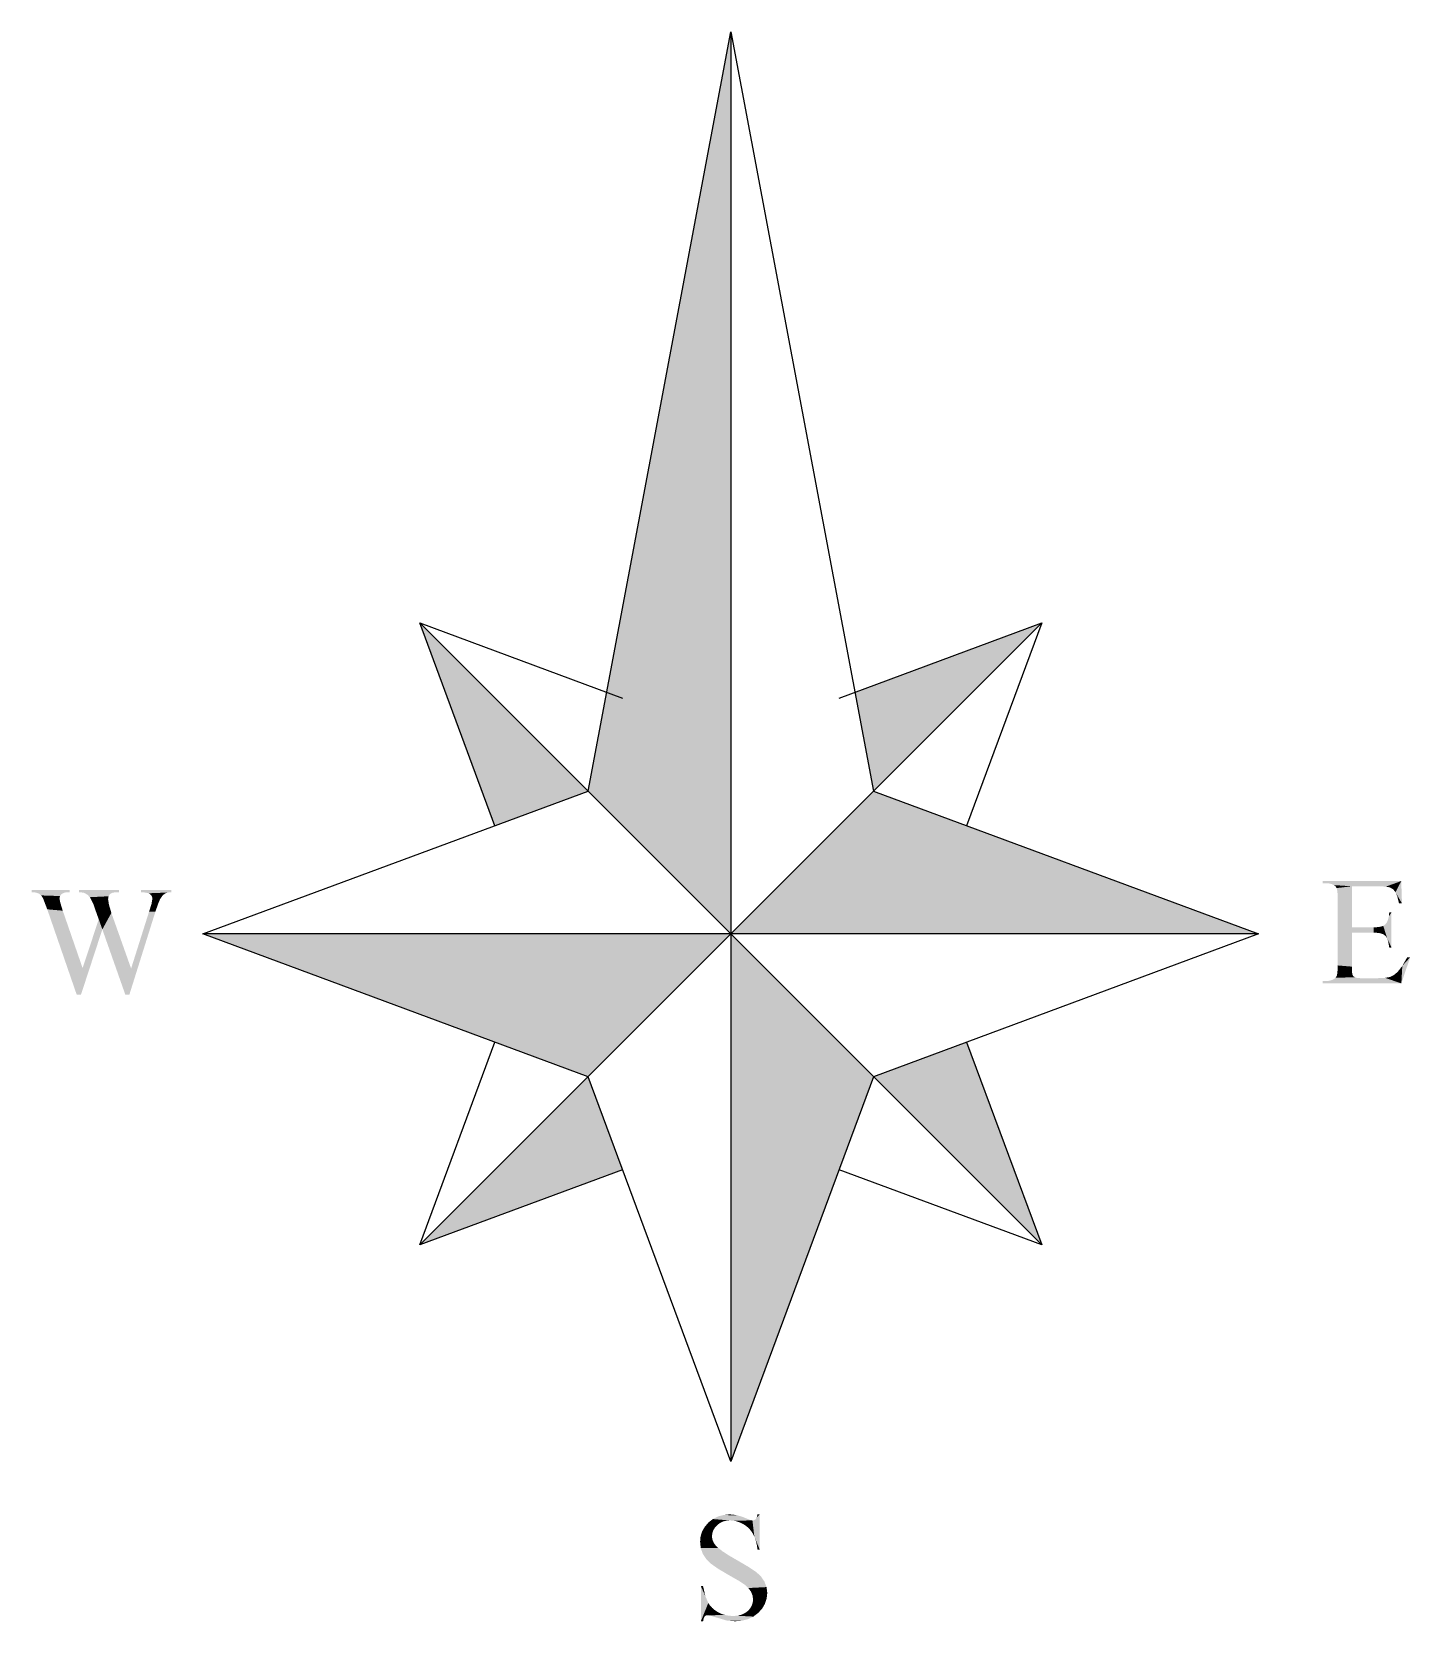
# Model space of a CAD drawing. Extents: x 472821 to 473123, y 4383028 to 4383224.
# Drawn here: x 473023.29 to 473036.28, y 4383104.91 to 4383119.88 of the extents above; entities that cross this region are included whole.
import ezdxf

# ---------------------------------------------------------------- set-up
doc = ezdxf.new("R2010")
doc.units = 0
doc.header["$MEASUREMENT"] = 0
doc.layers.get('0').update_dxf_attribs({"linetype": 'CONTINUOUS'})

msp = doc.modelspace()

# ---------------------------------------------------------------- hatches: boundary and pattern name
h = msp.add_hatch(color=1)
h.paths.add_polyline_path([(473029.876, 4383119.881), (473028.531, 4383112.727), (473029.876, 4383111.381)])
h.paths.add_polyline_path([(473026.946, 4383114.312), (473027.654, 4383112.401), (473028.531, 4383112.727)])
h.paths.add_polyline_path([(473029.876, 4383111.381), (473024.903, 4383111.381), (473028.531, 4383110.036)])
h.paths.add_polyline_path([(473028.531, 4383110.036), (473026.946, 4383108.451), (473028.856, 4383109.159)])
h.paths.add_polyline_path([(473031.221, 4383110.036), (473029.876, 4383111.381), (473029.876, 4383106.409)])
h.paths.add_polyline_path([(473032.098, 4383110.361), (473031.221, 4383110.036), (473032.806, 4383108.451)])
h.paths.add_polyline_path([(473031.221, 4383112.727), (473029.876, 4383111.381), (473034.849, 4383111.381)])
h.paths.add_polyline_path([(473031.221, 4383112.727), (473032.806, 4383114.312), (473031.046, 4383113.659)], flags=17)

# ---------------------------------------------------------------- linework, layer by layer
at = {"color": 1}
for p, q in [((473028.531, 4383112.727, 80.775), (473029.876, 4383119.881, 80.775)), ((473029.876, 4383119.881, 80.775), (473029.876, 4383106.409, 80.775)), ((473029.876, 4383119.881, 80.775), (473031.221, 4383112.727, 80.775)), ((473026.946, 4383114.312, 80.775), (473032.806, 4383108.451, 80.775)), ((473026.946, 4383108.451, 80.775), (473032.806, 4383114.312, 80.775)), ((473026.946, 4383114.312, 80.775), (473028.856, 4383113.603, 80.775)), ((473027.654, 4383112.401, 80.775), (473026.946, 4383114.312, 80.775)), ((473030.896, 4383113.603, 80.775), (473032.806, 4383114.312, 80.775)), ((473032.806, 4383114.312, 80.775), (473032.098, 4383112.401, 80.775)), ((473024.903, 4383111.381, 80.775), (473028.531, 4383112.727, 80.775)), ((473031.221, 4383112.727, 80.775), (473034.849, 4383111.381, 80.775)), ((473034.849, 4383111.381, 80.775), (473024.903, 4383111.381, 80.775)), ((473028.531, 4383110.036, 80.775), (473024.903, 4383111.381, 80.775)), ((473034.849, 4383111.381, 80.775), (473031.221, 4383110.036, 80.775)), ((473026.946, 4383108.451, 80.775), (473027.654, 4383110.361, 80.775)), ((473032.098, 4383110.361, 80.775), (473032.806, 4383108.451, 80.775)), ((473029.876, 4383106.409, 80.775), (473028.531, 4383110.036, 80.775)), ((473031.221, 4383110.036, 80.775), (473029.876, 4383106.409, 80.775)), ((473028.856, 4383109.159, 80.775), (473026.946, 4383108.451, 80.775)), ((473032.806, 4383108.451, 80.775), (473030.896, 4383109.159, 80.775))]:
    msp.add_line(p, q, dxfattribs=at)
for points in [[(473036.193, 4383111.879, 80.775), (473035.454, 4383111.858, 80.775), (473035.489, 4383111.858, 80.775)], [(473035.454, 4383111.858, 80.775), (473036.193, 4383111.879, 80.775), (473035.454, 4383111.879, 80.775)], [(473036.193, 4383111.879, 80.775), (473035.489, 4383111.858, 80.775), (473036.048, 4383111.827, 80.775)], [(473035.489, 4383111.858, 80.775), (473035.517, 4383111.856, 80.775), (473036.048, 4383111.827, 80.775)], [(473035.517, 4383111.856, 80.775), (473035.541, 4383111.85, 80.775), (473036.048, 4383111.827, 80.775)], [(473035.541, 4383111.85, 80.775), (473035.988, 4383111.83, 80.775), (473036.048, 4383111.827, 80.775)], [(473035.541, 4383111.85, 80.775), (473035.728, 4383111.83, 80.775), (473035.988, 4383111.83, 80.775)], [(473035.541, 4383111.85, 80.775), (473035.56, 4383111.841, 80.775), (473035.728, 4383111.83, 80.775)], [(473035.56, 4383111.841, 80.775), (473035.576, 4383111.829, 80.775), (473035.728, 4383111.83, 80.775)], [(473036.193, 4383111.879, 80.775), (473036.048, 4383111.827, 80.775), (473036.087, 4383111.819, 80.775)], [(473036.193, 4383111.879, 80.775), (473036.087, 4383111.819, 80.775), (473036.117, 4383111.801, 80.775)], [(473036.193, 4383111.879, 80.775), (473036.117, 4383111.801, 80.775), (473036.139, 4383111.775, 80.775)], [(473036.193, 4383111.879, 80.775), (473036.139, 4383111.775, 80.775), (473036.2, 4383111.668, 80.775)], [(473023.29, 4383111.795, 80.775), (473023.29, 4383111.774, 80.775), (473023.629, 4383111.774, 80.775)], [(473023.29, 4383111.795, 80.775), (473023.629, 4383111.774, 80.775), (473023.646, 4383111.774, 80.775)], [(473023.646, 4383111.774, 80.775), (473023.646, 4383111.795, 80.775), (473023.29, 4383111.795, 80.775)], [(473023.629, 4383111.774, 80.775), (473023.29, 4383111.774, 80.775), (473023.596, 4383111.77, 80.775)], [(473023.29, 4383111.774, 80.775), (473023.328, 4383111.771, 80.775), (473023.596, 4383111.77, 80.775)], [(473023.328, 4383111.771, 80.775), (473023.357, 4383111.761, 80.775), (473023.596, 4383111.77, 80.775)], [(473023.596, 4383111.77, 80.775), (473023.357, 4383111.761, 80.775), (473023.571, 4383111.757, 80.775)], [(473023.357, 4383111.761, 80.775), (473023.379, 4383111.744, 80.775), (473023.571, 4383111.757, 80.775)], [(473023.571, 4383111.757, 80.775), (473023.379, 4383111.744, 80.775), (473023.556, 4383111.738, 80.775)], [(473023.379, 4383111.744, 80.775), (473023.395, 4383111.72, 80.775), (473023.556, 4383111.738, 80.775)], [(473023.556, 4383111.738, 80.775), (473023.395, 4383111.72, 80.775), (473023.551, 4383111.716, 80.775)], [(473023.395, 4383111.72, 80.775), (473023.436, 4383111.613, 80.775), (473023.551, 4383111.716, 80.775)], [(473023.551, 4383111.716, 80.775), (473023.436, 4383111.613, 80.775), (473023.559, 4383111.674, 80.775)], [(473023.736, 4383111.795, 80.775), (473023.736, 4383111.774, 80.775), (473024.086, 4383111.774, 80.775)], [(473023.736, 4383111.795, 80.775), (473024.086, 4383111.774, 80.775), (473024.111, 4383111.774, 80.775)], [(473024.111, 4383111.774, 80.775), (473024.111, 4383111.795, 80.775), (473023.736, 4383111.795, 80.775)], [(473024.086, 4383111.774, 80.775), (473023.736, 4383111.774, 80.775), (473024.051, 4383111.77, 80.775)], [(473023.736, 4383111.774, 80.775), (473023.779, 4383111.77, 80.775), (473024.051, 4383111.77, 80.775)], [(473024.051, 4383111.77, 80.775), (473023.779, 4383111.77, 80.775), (473024.027, 4383111.757, 80.775)], [(473023.779, 4383111.77, 80.775), (473023.814, 4383111.751, 80.775), (473024.027, 4383111.757, 80.775)], [(473024.027, 4383111.757, 80.775), (473023.814, 4383111.751, 80.775), (473024.014, 4383111.736, 80.775)], [(473023.814, 4383111.751, 80.775), (473023.837, 4383111.727, 80.775), (473024.014, 4383111.736, 80.775)], [(473024.014, 4383111.736, 80.775), (473023.837, 4383111.727, 80.775), (473024.009, 4383111.71, 80.775)], [(473023.837, 4383111.727, 80.775), (473023.871, 4383111.663, 80.775), (473024.009, 4383111.71, 80.775)], [(473024.009, 4383111.71, 80.775), (473023.871, 4383111.663, 80.775), (473024.017, 4383111.658, 80.775)], [(473024.32, 4383111.795, 80.775), (473024.32, 4383111.774, 80.775), (473024.606, 4383111.774, 80.775)], [(473024.606, 4383111.774, 80.775), (473024.606, 4383111.795, 80.775), (473024.32, 4383111.795, 80.775)], [(473024.606, 4383111.774, 80.775), (473024.32, 4383111.774, 80.775), (473024.572, 4383111.771, 80.775)], [(473024.32, 4383111.774, 80.775), (473024.359, 4383111.771, 80.775), (473024.572, 4383111.771, 80.775)], [(473024.359, 4383111.771, 80.775), (473024.39, 4383111.764, 80.775), (473024.572, 4383111.771, 80.775)], [(473024.572, 4383111.771, 80.775), (473024.39, 4383111.764, 80.775), (473024.544, 4383111.761, 80.775)], [(473024.39, 4383111.764, 80.775), (473024.405, 4383111.756, 80.775), (473024.544, 4383111.761, 80.775)], [(473024.544, 4383111.761, 80.775), (473024.405, 4383111.756, 80.775), (473024.521, 4383111.741, 80.775)], [(473024.405, 4383111.756, 80.775), (473024.416, 4383111.744, 80.775), (473024.521, 4383111.741, 80.775)], [(473024.416, 4383111.744, 80.775), (473024.424, 4383111.729, 80.775), (473024.521, 4383111.741, 80.775)], [(473024.426, 4383111.713, 80.775), (473024.419, 4383111.666, 80.775), (473024.5, 4383111.71, 80.775)], [(473024.5, 4383111.71, 80.775), (473024.419, 4383111.666, 80.775), (473024.481, 4383111.667, 80.775)], [(473024.521, 4383111.741, 80.775), (473024.424, 4383111.729, 80.775), (473024.5, 4383111.71, 80.775)], [(473024.424, 4383111.729, 80.775), (473024.426, 4383111.713, 80.775), (473024.5, 4383111.71, 80.775)], [(473035.728, 4383111.83, 80.775), (473035.576, 4383111.829, 80.775), (473035.584, 4383111.813, 80.775)], [(473035.728, 4383111.83, 80.775), (473035.584, 4383111.813, 80.775), (473035.728, 4383111.443, 80.775)], [(473035.584, 4383111.813, 80.775), (473035.59, 4383111.788, 80.775), (473035.728, 4383111.443, 80.775)], [(473035.59, 4383111.788, 80.775), (473035.594, 4383111.753, 80.775), (473035.728, 4383111.443, 80.775)], [(473035.594, 4383111.753, 80.775), (473035.595, 4383111.711, 80.775), (473035.728, 4383111.443, 80.775)], [(473035.595, 4383111.711, 80.775), (473035.595, 4383111.084, 80.775), (473035.728, 4383111.443, 80.775)], [(473036.139, 4383111.775, 80.775), (473036.156, 4383111.734, 80.775), (473036.2, 4383111.668, 80.775)], [(473036.156, 4383111.734, 80.775), (473036.172, 4383111.668, 80.775), (473036.2, 4383111.668, 80.775)], [(473023.559, 4383111.674, 80.775), (473023.436, 4383111.613, 80.775), (473023.582, 4383111.6, 80.775)], [(473023.436, 4383111.613, 80.775), (473023.713, 4383110.81, 80.775), (473023.582, 4383111.6, 80.775)], [(473023.582, 4383111.6, 80.775), (473023.713, 4383110.81, 80.775), (473023.769, 4383111.059, 80.775)], [(473023.871, 4383111.663, 80.775), (473023.893, 4383111.597, 80.775), (473024.017, 4383111.658, 80.775)], [(473024.017, 4383111.658, 80.775), (473023.893, 4383111.597, 80.775), (473024.04, 4383111.579, 80.775)], [(473023.893, 4383111.597, 80.775), (473023.921, 4383111.519, 80.775), (473024.04, 4383111.579, 80.775)], [(473024.04, 4383111.579, 80.775), (473023.921, 4383111.519, 80.775), (473023.955, 4383111.424, 80.775)], [(473024.04, 4383111.579, 80.775), (473023.955, 4383111.424, 80.775), (473024.226, 4383111.055, 80.775)], [(473024.455, 4383111.591, 80.775), (473024.395, 4383111.59, 80.775), (473024.21, 4383110.81, 80.775)], [(473024.395, 4383111.59, 80.775), (473024.226, 4383111.055, 80.775), (473024.21, 4383110.81, 80.775)], [(473024.419, 4383111.666, 80.775), (473024.395, 4383111.59, 80.775), (473024.455, 4383111.591, 80.775)], [(473024.481, 4383111.667, 80.775), (473024.419, 4383111.666, 80.775), (473024.455, 4383111.591, 80.775)], [(473036.076, 4383111.545, 80.775), (473036.068, 4383111.514, 80.775), (473036.101, 4383111.253, 80.775)], [(473036.101, 4383111.584, 80.775), (473036.076, 4383111.545, 80.775), (473036.101, 4383111.253, 80.775)], [(473036.076, 4383111.545, 80.775), (473036.101, 4383111.584, 80.775), (473036.08, 4383111.584, 80.775)], [(473023.955, 4383111.424, 80.775), (473023.769, 4383111.059, 80.775), (473023.754, 4383110.81, 80.775)], [(473023.921, 4383111.519, 80.775), (473023.769, 4383111.059, 80.775), (473023.955, 4383111.424, 80.775)], [(473023.955, 4383111.424, 80.775), (473024.171, 4383110.81, 80.775), (473024.226, 4383111.055, 80.775)], [(473035.728, 4383111.443, 80.775), (473035.595, 4383111.084, 80.775), (473035.728, 4383111.394, 80.775)], [(473035.728, 4383111.394, 80.775), (473035.595, 4383111.084, 80.775), (473035.728, 4383111.073, 80.775)], [(473035.932, 4383111.443, 80.775), (473035.728, 4383111.394, 80.775), (473035.932, 4383111.394, 80.775)], [(473035.728, 4383111.394, 80.775), (473035.932, 4383111.443, 80.775), (473035.728, 4383111.443, 80.775)], [(473035.969, 4383111.445, 80.775), (473035.932, 4383111.443, 80.775), (473036.044, 4383111.363, 80.775)], [(473035.932, 4383111.443, 80.775), (473036.02, 4383111.38, 80.775), (473036.044, 4383111.363, 80.775)], [(473035.932, 4383111.443, 80.775), (473035.984, 4383111.39, 80.775), (473036.02, 4383111.38, 80.775)], [(473035.932, 4383111.443, 80.775), (473035.932, 4383111.394, 80.775), (473035.984, 4383111.39, 80.775)], [(473035.999, 4383111.449, 80.775), (473035.969, 4383111.445, 80.775), (473036.044, 4383111.363, 80.775)], [(473036.023, 4383111.457, 80.775), (473035.999, 4383111.449, 80.775), (473036.061, 4383111.341, 80.775)], [(473035.999, 4383111.449, 80.775), (473036.044, 4383111.363, 80.775), (473036.061, 4383111.341, 80.775)], [(473036.04, 4383111.468, 80.775), (473036.023, 4383111.457, 80.775), (473036.101, 4383111.253, 80.775)], [(473036.023, 4383111.457, 80.775), (473036.061, 4383111.341, 80.775), (473036.101, 4383111.253, 80.775)], [(473036.056, 4383111.487, 80.775), (473036.04, 4383111.468, 80.775), (473036.101, 4383111.253, 80.775)], [(473036.068, 4383111.514, 80.775), (473036.056, 4383111.487, 80.775), (473036.101, 4383111.253, 80.775)], [(473036.061, 4383111.341, 80.775), (473036.07, 4383111.309, 80.775), (473036.101, 4383111.253, 80.775)], [(473036.07, 4383111.309, 80.775), (473036.08, 4383111.253, 80.775), (473036.101, 4383111.253, 80.775)], [(473036.277, 4383111.161, 80.775), (473036.203, 4383111.08, 80.775), (473036.194, 4383110.915, 80.775)], [(473036.203, 4383111.08, 80.775), (473036.277, 4383111.161, 80.775), (473036.249, 4383111.161, 80.775)], [(473023.769, 4383111.059, 80.775), (473023.713, 4383110.81, 80.775), (473023.754, 4383110.81, 80.775)], [(473024.226, 4383111.055, 80.775), (473024.171, 4383110.81, 80.775), (473024.21, 4383110.81, 80.775)], [(473036.194, 4383110.915, 80.775), (473035.489, 4383110.936, 80.775), (473035.454, 4383110.936, 80.775)], [(473035.454, 4383110.936, 80.775), (473035.454, 4383110.915, 80.775), (473036.194, 4383110.915, 80.775)], [(473035.523, 4383110.941, 80.775), (473035.489, 4383110.936, 80.775), (473036.194, 4383110.915, 80.775)], [(473035.555, 4383110.953, 80.775), (473035.523, 4383110.941, 80.775), (473036.194, 4383110.915, 80.775)], [(473035.574, 4383110.968, 80.775), (473035.555, 4383110.953, 80.775), (473035.774, 4383110.967, 80.775)], [(473035.774, 4383110.967, 80.775), (473035.555, 4383110.953, 80.775), (473035.808, 4383110.964, 80.775)], [(473035.808, 4383110.964, 80.775), (473035.555, 4383110.953, 80.775), (473036.194, 4383110.915, 80.775)], [(473035.587, 4383110.989, 80.775), (473035.574, 4383110.968, 80.775), (473035.742, 4383110.983, 80.775)], [(473035.742, 4383110.983, 80.775), (473035.574, 4383110.968, 80.775), (473035.754, 4383110.973, 80.775)], [(473035.754, 4383110.973, 80.775), (473035.574, 4383110.968, 80.775), (473035.774, 4383110.967, 80.775)], [(473035.592, 4383111.024, 80.775), (473035.587, 4383110.989, 80.775), (473035.729, 4383111.022, 80.775)], [(473035.729, 4383111.022, 80.775), (473035.587, 4383110.989, 80.775), (473035.734, 4383110.995, 80.775)], [(473035.734, 4383110.995, 80.775), (473035.587, 4383110.989, 80.775), (473035.742, 4383110.983, 80.775)], [(473035.595, 4383111.084, 80.775), (473035.592, 4383111.024, 80.775), (473035.728, 4383111.073, 80.775)], [(473035.728, 4383111.073, 80.775), (473035.592, 4383111.024, 80.775), (473035.729, 4383111.022, 80.775)], [(473036.194, 4383110.915, 80.775), (473035.971, 4383110.964, 80.775), (473035.808, 4383110.964, 80.775)], [(473036.041, 4383110.967, 80.775), (473035.971, 4383110.964, 80.775), (473036.194, 4383110.915, 80.775)], [(473036.089, 4383110.976, 80.775), (473036.041, 4383110.967, 80.775), (473036.194, 4383110.915, 80.775)], [(473036.124, 4383110.994, 80.775), (473036.089, 4383110.976, 80.775), (473036.194, 4383110.915, 80.775)], [(473036.159, 4383111.023, 80.775), (473036.124, 4383110.994, 80.775), (473036.194, 4383110.915, 80.775)], [(473036.203, 4383111.08, 80.775), (473036.159, 4383111.023, 80.775), (473036.194, 4383110.915, 80.775)], [(473029.707, 4383105.868, 80.775), (473029.665, 4383105.835, 80.775), (473029.832, 4383105.852, 80.775)], [(473029.832, 4383105.852, 80.775), (473029.665, 4383105.835, 80.775), (473029.8, 4383105.844, 80.775)], [(473029.8, 4383105.844, 80.775), (473029.665, 4383105.835, 80.775), (473029.772, 4383105.83, 80.775)], [(473029.754, 4383105.892, 80.775), (473029.707, 4383105.868, 80.775), (473029.983, 4383105.89, 80.775)], [(473029.983, 4383105.89, 80.775), (473029.707, 4383105.868, 80.775), (473030.025, 4383105.873, 80.775)], [(473030.025, 4383105.873, 80.775), (473029.707, 4383105.868, 80.775), (473030.058, 4383105.86, 80.775)], [(473029.707, 4383105.868, 80.775), (473029.867, 4383105.855, 80.775), (473030.058, 4383105.86, 80.775)], [(473029.707, 4383105.868, 80.775), (473029.832, 4383105.852, 80.775), (473029.867, 4383105.855, 80.775)], [(473029.807, 4383105.906, 80.775), (473029.754, 4383105.892, 80.775), (473029.942, 4383105.902, 80.775)], [(473029.942, 4383105.902, 80.775), (473029.754, 4383105.892, 80.775), (473029.983, 4383105.89, 80.775)], [(473029.864, 4383105.912, 80.775), (473029.807, 4383105.906, 80.775), (473029.903, 4383105.909, 80.775)], [(473029.903, 4383105.909, 80.775), (473029.807, 4383105.906, 80.775), (473029.942, 4383105.902, 80.775)], [(473030.058, 4383105.86, 80.775), (473029.867, 4383105.855, 80.775), (473030.08, 4383105.855, 80.775)], [(473030.08, 4383105.855, 80.775), (473029.867, 4383105.855, 80.775), (473029.899, 4383105.853, 80.775)], [(473030.08, 4383105.855, 80.775), (473029.899, 4383105.853, 80.775), (473029.93, 4383105.847, 80.775)], [(473030.08, 4383105.855, 80.775), (473029.93, 4383105.847, 80.775), (473029.961, 4383105.836, 80.775)], [(473030.08, 4383105.855, 80.775), (473029.961, 4383105.836, 80.775), (473029.991, 4383105.822, 80.775)], [(473030.08, 4383105.855, 80.775), (473029.991, 4383105.822, 80.775), (473030.019, 4383105.804, 80.775)], [(473030.08, 4383105.855, 80.775), (473030.019, 4383105.804, 80.775), (473030.044, 4383105.783, 80.775)], [(473030.08, 4383105.855, 80.775), (473030.044, 4383105.783, 80.775), (473030.065, 4383105.759, 80.775)], [(473030.08, 4383105.855, 80.775), (473030.065, 4383105.759, 80.775), (473030.083, 4383105.732, 80.775)], [(473030.096, 4383105.858, 80.775), (473030.08, 4383105.855, 80.775), (473030.149, 4383105.58, 80.775)], [(473030.08, 4383105.855, 80.775), (473030.098, 4383105.702, 80.775), (473030.149, 4383105.58, 80.775)], [(473030.08, 4383105.855, 80.775), (473030.083, 4383105.732, 80.775), (473030.098, 4383105.702, 80.775)], [(473030.11, 4383105.866, 80.775), (473030.096, 4383105.858, 80.775), (473030.149, 4383105.58, 80.775)], [(473030.12, 4383105.883, 80.775), (473030.11, 4383105.866, 80.775), (473030.149, 4383105.58, 80.775)], [(473030.149, 4383105.912, 80.775), (473030.12, 4383105.883, 80.775), (473030.149, 4383105.58, 80.775)], [(473030.12, 4383105.883, 80.775), (473030.149, 4383105.912, 80.775), (473030.128, 4383105.912, 80.775)], [(473029.591, 4383105.704, 80.775), (473029.587, 4383105.653, 80.775), (473029.701, 4383105.684, 80.775)], [(473029.606, 4383105.751, 80.775), (473029.591, 4383105.704, 80.775), (473029.702, 4383105.735, 80.775)], [(473029.702, 4383105.735, 80.775), (473029.591, 4383105.704, 80.775), (473029.699, 4383105.706, 80.775)], [(473029.699, 4383105.706, 80.775), (473029.591, 4383105.704, 80.775), (473029.701, 4383105.684, 80.775)], [(473029.631, 4383105.795, 80.775), (473029.606, 4383105.751, 80.775), (473029.726, 4383105.787, 80.775)], [(473029.726, 4383105.787, 80.775), (473029.606, 4383105.751, 80.775), (473029.711, 4383105.761, 80.775)], [(473029.711, 4383105.761, 80.775), (473029.606, 4383105.751, 80.775), (473029.702, 4383105.735, 80.775)], [(473029.665, 4383105.835, 80.775), (473029.631, 4383105.795, 80.775), (473029.772, 4383105.83, 80.775)], [(473029.772, 4383105.83, 80.775), (473029.631, 4383105.795, 80.775), (473029.747, 4383105.809, 80.775)], [(473029.747, 4383105.809, 80.775), (473029.631, 4383105.795, 80.775), (473029.726, 4383105.787, 80.775)], [(473030.098, 4383105.702, 80.775), (473030.111, 4383105.666, 80.775), (473030.149, 4383105.58, 80.775)], [(473029.701, 4383105.684, 80.775), (473029.587, 4383105.653, 80.775), (473029.707, 4383105.664, 80.775)], [(473029.707, 4383105.664, 80.775), (473029.587, 4383105.653, 80.775), (473029.716, 4383105.644, 80.775)], [(473029.587, 4383105.653, 80.775), (473029.593, 4383105.594, 80.775), (473029.716, 4383105.644, 80.775)], [(473029.716, 4383105.644, 80.775), (473029.593, 4383105.594, 80.775), (473029.728, 4383105.626, 80.775)], [(473029.728, 4383105.626, 80.775), (473029.593, 4383105.594, 80.775), (473029.757, 4383105.596, 80.775)], [(473029.757, 4383105.596, 80.775), (473029.593, 4383105.594, 80.775), (473029.8, 4383105.563, 80.775)], [(473029.593, 4383105.594, 80.775), (473029.612, 4383105.541, 80.775), (473029.8, 4383105.563, 80.775)], [(473029.8, 4383105.563, 80.775), (473029.612, 4383105.541, 80.775), (473029.858, 4383105.525, 80.775)], [(473030.111, 4383105.666, 80.775), (473030.121, 4383105.626, 80.775), (473030.149, 4383105.58, 80.775)], [(473030.121, 4383105.626, 80.775), (473030.128, 4383105.58, 80.775), (473030.149, 4383105.58, 80.775)], [(473029.612, 4383105.541, 80.775), (473029.644, 4383105.492, 80.775), (473029.858, 4383105.525, 80.775)], [(473029.858, 4383105.525, 80.775), (473029.644, 4383105.492, 80.775), (473029.931, 4383105.483, 80.775)], [(473029.644, 4383105.492, 80.775), (473029.688, 4383105.448, 80.775), (473029.931, 4383105.483, 80.775)], [(473029.931, 4383105.483, 80.775), (473029.688, 4383105.448, 80.775), (473030.042, 4383105.418, 80.775)], [(473029.688, 4383105.448, 80.775), (473029.756, 4383105.4, 80.775), (473030.042, 4383105.418, 80.775)], [(473030.042, 4383105.418, 80.775), (473029.756, 4383105.4, 80.775), (473030.113, 4383105.371, 80.775)], [(473029.756, 4383105.4, 80.775), (473029.859, 4383105.339, 80.775), (473030.113, 4383105.371, 80.775)], [(473030.113, 4383105.371, 80.775), (473029.859, 4383105.339, 80.775), (473030.158, 4383105.33, 80.775)], [(473029.859, 4383105.339, 80.775), (473029.957, 4383105.283, 80.775), (473030.158, 4383105.33, 80.775)], [(473030.158, 4383105.33, 80.775), (473029.957, 4383105.283, 80.775), (473030.192, 4383105.281, 80.775)], [(473029.957, 4383105.283, 80.775), (473030.007, 4383105.25, 80.775), (473030.192, 4383105.281, 80.775)], [(473030.192, 4383105.281, 80.775), (473030.007, 4383105.25, 80.775), (473030.213, 4383105.227, 80.775)], [(473030.007, 4383105.25, 80.775), (473030.042, 4383105.218, 80.775), (473030.213, 4383105.227, 80.775)], [(473029.594, 4383105.236, 80.775), (473029.594, 4383104.905, 80.775), (473029.636, 4383105.143, 80.775)], [(473029.636, 4383105.143, 80.775), (473029.615, 4383105.236, 80.775), (473029.594, 4383105.236, 80.775)], [(473029.636, 4383105.143, 80.775), (473029.594, 4383104.905, 80.775), (473029.664, 4383105.077, 80.775)], [(473030.213, 4383105.227, 80.775), (473030.042, 4383105.218, 80.775), (473030.22, 4383105.172, 80.775)], [(473030.042, 4383105.218, 80.775), (473030.067, 4383105.183, 80.775), (473030.22, 4383105.172, 80.775)], [(473030.067, 4383105.183, 80.775), (473030.081, 4383105.147, 80.775), (473030.22, 4383105.172, 80.775)], [(473030.22, 4383105.172, 80.775), (473030.081, 4383105.147, 80.775), (473030.214, 4383105.119, 80.775)], [(473030.081, 4383105.147, 80.775), (473030.086, 4383105.112, 80.775), (473030.214, 4383105.119, 80.775)], [(473030.086, 4383105.112, 80.775), (473030.083, 4383105.081, 80.775), (473030.198, 4383105.07, 80.775)], [(473030.214, 4383105.119, 80.775), (473030.086, 4383105.112, 80.775), (473030.198, 4383105.07, 80.775)], [(473029.664, 4383105.077, 80.775), (473029.594, 4383104.905, 80.775), (473029.681, 4383105.052, 80.775)], [(473029.681, 4383105.052, 80.775), (473029.594, 4383104.905, 80.775), (473029.63, 4383104.951, 80.775)], [(473029.63, 4383104.951, 80.775), (473029.594, 4383104.905, 80.775), (473029.621, 4383104.934, 80.775)], [(473029.681, 4383105.052, 80.775), (473029.63, 4383104.951, 80.775), (473029.703, 4383105.029, 80.775)], [(473029.703, 4383105.029, 80.775), (473029.63, 4383104.951, 80.775), (473029.642, 4383104.959, 80.775)], [(473029.703, 4383105.029, 80.775), (473029.642, 4383104.959, 80.775), (473029.728, 4383105.008, 80.775)], [(473029.728, 4383105.008, 80.775), (473029.642, 4383104.959, 80.775), (473029.758, 4383104.989, 80.775)], [(473029.758, 4383104.989, 80.775), (473029.642, 4383104.959, 80.775), (473029.658, 4383104.962, 80.775)], [(473029.758, 4383104.989, 80.775), (473029.658, 4383104.962, 80.775), (473029.79, 4383104.974, 80.775)], [(473029.79, 4383104.974, 80.775), (473029.658, 4383104.962, 80.775), (473029.825, 4383104.963, 80.775)], [(473029.825, 4383104.963, 80.775), (473029.658, 4383104.962, 80.775), (473029.86, 4383104.957, 80.775)], [(473029.658, 4383104.962, 80.775), (473029.689, 4383104.956, 80.775), (473029.86, 4383104.957, 80.775)], [(473029.86, 4383104.957, 80.775), (473029.689, 4383104.956, 80.775), (473029.897, 4383104.955, 80.775)], [(473029.689, 4383104.956, 80.775), (473029.746, 4383104.939, 80.775), (473029.897, 4383104.955, 80.775)], [(473029.897, 4383104.955, 80.775), (473029.746, 4383104.939, 80.775), (473030.089, 4383104.949, 80.775)], [(473030.089, 4383104.949, 80.775), (473029.746, 4383104.939, 80.775), (473030.038, 4383104.925, 80.775)], [(473029.938, 4383104.957, 80.775), (473029.897, 4383104.955, 80.775), (473030.089, 4383104.949, 80.775)], [(473029.975, 4383104.966, 80.775), (473029.938, 4383104.957, 80.775), (473030.089, 4383104.949, 80.775)], [(473030.008, 4383104.981, 80.775), (473029.975, 4383104.966, 80.775), (473030.089, 4383104.949, 80.775)], [(473030.035, 4383105.001, 80.775), (473030.008, 4383104.981, 80.775), (473030.135, 4383104.984, 80.775)], [(473030.135, 4383104.984, 80.775), (473030.008, 4383104.981, 80.775), (473030.089, 4383104.949, 80.775)], [(473030.058, 4383105.025, 80.775), (473030.035, 4383105.001, 80.775), (473030.172, 4383105.025, 80.775)], [(473030.172, 4383105.025, 80.775), (473030.035, 4383105.001, 80.775), (473030.135, 4383104.984, 80.775)], [(473030.073, 4383105.052, 80.775), (473030.058, 4383105.025, 80.775), (473030.172, 4383105.025, 80.775)], [(473030.083, 4383105.081, 80.775), (473030.073, 4383105.052, 80.775), (473030.198, 4383105.07, 80.775)], [(473030.198, 4383105.07, 80.775), (473030.073, 4383105.052, 80.775), (473030.172, 4383105.025, 80.775)], [(473029.621, 4383104.934, 80.775), (473029.594, 4383104.905, 80.775), (473029.615, 4383104.905, 80.775)], [(473029.746, 4383104.939, 80.775), (473029.837, 4383104.912, 80.775), (473030.038, 4383104.925, 80.775)], [(473030.038, 4383104.925, 80.775), (473029.837, 4383104.912, 80.775), (473029.98, 4383104.91, 80.775)], [(473029.837, 4383104.912, 80.775), (473029.916, 4383104.905, 80.775), (473029.98, 4383104.91, 80.775)]]:
    msp.add_solid(points)

doc.saveas('drawing.dxf')
